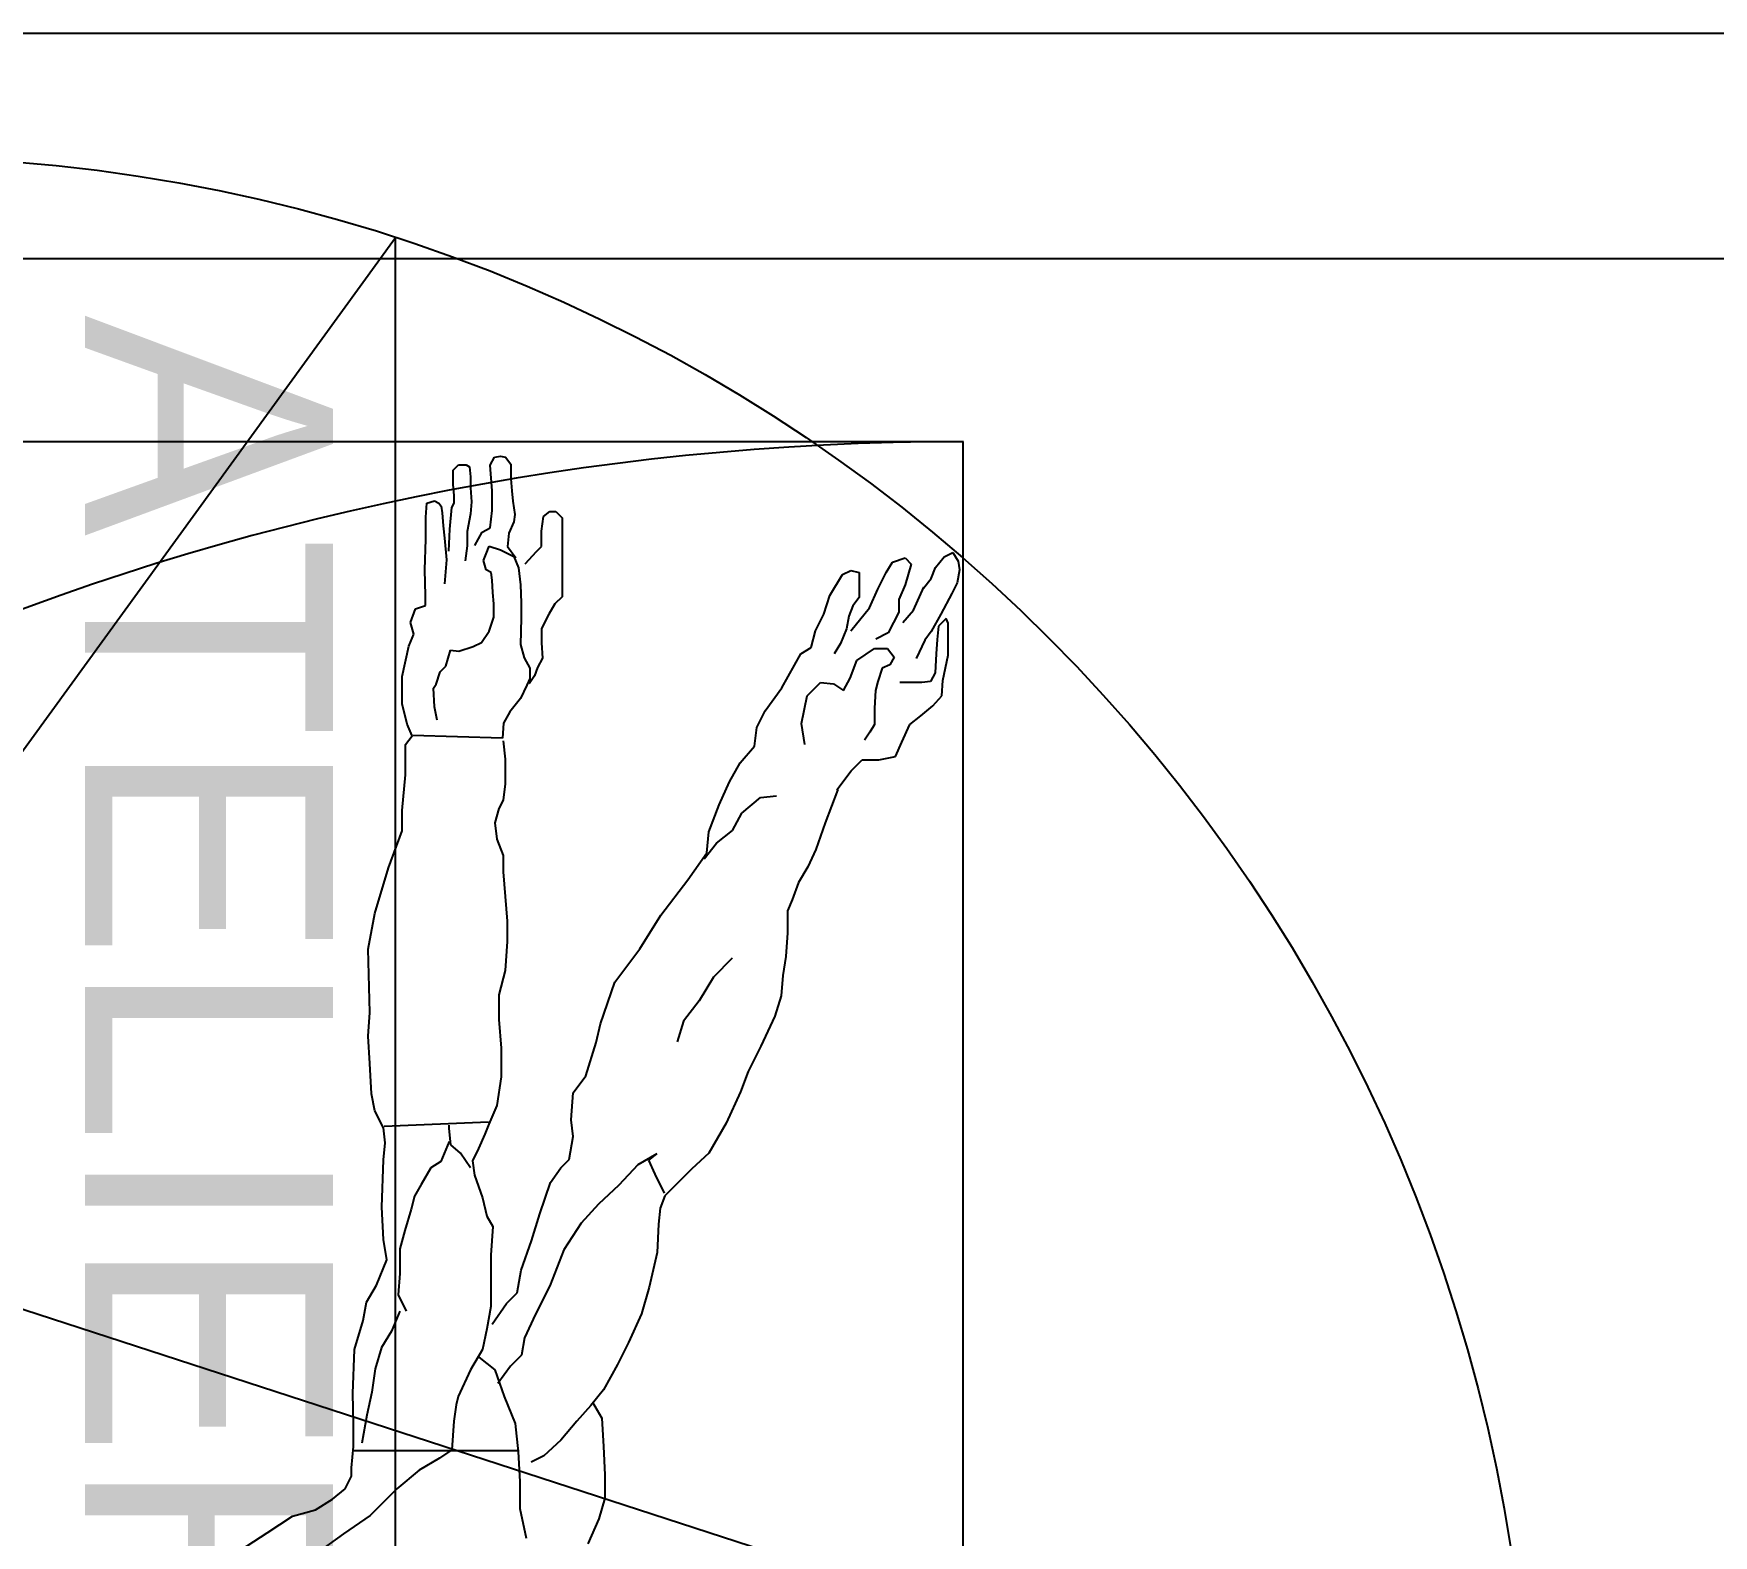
# Model space of a CAD drawing. Header units: millimetres. Extents: x -44462 to 306987, y -116160 to 12874.
# Drawn here: x -24188 to -23889.8, y -63155.8 to -62889.2 of the extents above; entities that cross this region are included whole.
import ezdxf

# ---------------------------------------------------------------- set-up
doc = ezdxf.new("R2010")
doc.units = ezdxf.units.MM
doc.layers.add('AVP_TEXTES', color=7, linetype='Continuous')
doc.layers.add('Layer1', color=1, linetype='Continuous')
doc.styles.add('CENTURY GOTHIC', font='GOTHIC.TTF')
doc.styles.add('wide latin', font='', dxfattribs={"height": 10})
doc.styles.get('wide latin').set_extended_font_data('Wide Latin')

# ---------------------------------------------------------------- blocks, each defined once
blk = doc.blocks.new('PETIT CARTOUCHE_HOR')
at = {"color": 254}
for p, q in [((-197.951, 226.902), (-155.124, 358.709)), ((-85.83, 308.363), (-224.419, 308.363)), ((-112.298, 226.902), (-224.419, 308.363))]:
    blk.add_line(p, q, dxfattribs=at)
blk.add_arc((-94.888, 333.556), 120.472, 180, 270, dxfattribs=at)
at = {"layer": 'AVP_TEXTES', "color": 5, "linetype": 'Continuous'}
blk.add_line((-233.464, 422.469), (-233.464, 28.005), dxfattribs=at)
at = {"layer": 'AVP_TEXTES', "color": 2, "linetype": 'Continuous'}
blk.add_line((-223.464, 412.469), (-223.464, 18.005), dxfattribs=at)
at = {"layer": 'Layer1', "color": 254}
for p, q in [((-94.888, 333.556), (-215.361, 333.556)), ((-215.361, 213.084), (-215.361, 333.556)), ((-210.442, 333.103), (-210.057, 333.343)), ((-210.057, 333.343), (-209.672, 333.391)), ((-209.672, 333.391), (-209.094, 333.295)), ((-209.094, 333.295), (-208.613, 333.055)), ((-210.249, 332.718), (-210.442, 333.103)), ((-209.768, 332.334), (-210.249, 332.718)), ((-208.613, 333.055), (-207.699, 332.574)), ((-207.699, 332.574), (-206.929, 332.142)), ((-207.31, 332.899), (-207.506, 332.801)), ((-207.506, 332.801), (-207.163, 332.459)), ((-206.624, 332.899), (-207.31, 332.899)), ((-205.889, 332.899), (-206.624, 332.899)), ((-204.762, 332.655), (-205.889, 332.899)), ((-204.076, 332.606), (-204.762, 332.655)), ((-203.636, 332.214), (-204.076, 332.606)), ((-209.287, 332.142), (-209.768, 332.334)), ((-208.854, 331.805), (-209.287, 332.142)), ((-207.887, 331.348), (-208.906, 331.811)), ((-207.163, 332.459), (-206.575, 332.41)), ((-206.929, 332.142), (-206.545, 331.853)), ((-206.575, 332.41), (-205.938, 332.361)), ((-206.545, 331.853), (-205.742, 331.48)), ((-205.938, 332.361), (-205.105, 332.312)), ((-205.105, 332.312), (-204.713, 332.116)), ((-204.713, 332.116), (-204.664, 331.725)), ((-203.195, 331.676), (-203.636, 332.214)), ((-210.202, 330.978), (-209.925, 331.256)), ((-209.925, 331.256), (-208.999, 330.978)), ((-207.332, 330.886), (-207.887, 331.348)), ((-204.664, 331.725), (-204.664, 330.746)), ((-202.803, 331.186), (-203.195, 331.676)), ((-202.019, 330.844), (-202.803, 331.186)), ((-210.017, 330.423), (-210.202, 330.978)), ((-209.554, 330.146), (-210.017, 330.423)), ((-208.999, 330.978), (-208.35, 330.701)), ((-208.35, 330.701), (-207.795, 330.701)), ((-207.795, 330.701), (-206.869, 330.238)), ((-206.183, 330.207), (-205.791, 330.501)), ((-205.791, 330.501), (-205.448, 330.305)), ((-205.448, 330.305), (-205.301, 329.963)), ((-201.382, 330.55), (-202.019, 330.844)), ((-201.235, 329.816), (-201.382, 330.55)), ((-208.813, 329.776), (-209.554, 330.146)), ((-207.98, 329.406), (-208.813, 329.776)), ((-206.869, 330.238), (-206.591, 329.683)), ((-206.183, 329.62), (-206.183, 330.207)), ((-205.644, 328.837), (-206.183, 329.62)), ((-205.301, 329.963), (-204.713, 329.767)), ((-204.713, 329.767), (-204.321, 329.669)), ((-204.321, 329.669), (-203.538, 329.62)), ((-203.538, 329.62), (-202.803, 329.62)), ((-202.803, 329.62), (-202.46, 329.424)), ((-201.235, 329.082), (-201.235, 329.816)), ((-209.647, 328.573), (-209.554, 328.943)), ((-209.554, 328.943), (-209.184, 328.943)), ((-209.184, 328.943), (-208.443, 328.943)), ((-208.443, 328.943), (-208.073, 328.666)), ((-206.962, 328.573), (-207.98, 329.406)), ((-204.86, 328.543), (-205.644, 328.837)), ((-202.46, 329.424), (-202.117, 329.18)), ((-200.745, 328.592), (-201.235, 329.082)), ((-209.462, 328.203), (-209.647, 328.573)), ((-208.536, 327.648), (-209.462, 328.203)), ((-208.073, 328.666), (-207.61, 328.481)), ((-207.61, 328.481), (-207.054, 328.388)), ((-207.054, 328.388), (-206.406, 328.111)), ((-206.406, 328.111), (-205.943, 327.833)), ((-204.321, 328.25), (-204.86, 328.543)), ((-204.615, 327.809), (-204.321, 328.25)), ((-199.912, 327.956), (-200.745, 328.592)), ((-207.702, 327.371), (-208.536, 327.648)), ((-206.962, 327.001), (-207.702, 327.371)), ((-204.664, 327.222), (-204.615, 327.809)), ((-199.917, 327.998), (-198.45, 327.44)), ((-198.45, 327.44), (-197.263, 327.021)), ((-206.221, 326.816), (-206.962, 327.001)), ((-205.943, 326.353), (-206.221, 326.816)), ((-204.076, 326.635), (-204.664, 327.222)), ((-202.852, 326.39), (-204.076, 326.635)), ((-197.263, 327.021), (-196.494, 326.672)), ((-196.494, 326.672), (-195.796, 326.253)), ((-204.433, 325.505), (-205.943, 326.353)), ((-201.921, 326.537), (-202.852, 326.39)), ((-195.796, 326.253), (-195.028, 325.974)), ((-195.028, 325.974), (-194.539, 325.765)), ((-203.414, 324.765), (-204.433, 325.505)), ((-199.571, 324.571), (-199.641, 325.269)), ((-194.539, 325.765), (-193.561, 325.765)), ((-193.561, 325.765), (-192.513, 325.695)), ((-192.513, 325.695), (-191.675, 325.556)), ((-191.675, 325.556), (-190.767, 325.486)), ((-190.767, 325.486), (-189.859, 325.207)), ((-189.859, 325.207), (-188.532, 324.579)), ((-202.673, 324.395), (-203.414, 324.765)), ((-201.84, 324.303), (-202.673, 324.395)), ((-198.873, 323.734), (-199.571, 324.571)), ((-188.532, 324.579), (-187.414, 324.021)), ((-201.099, 323.655), (-201.84, 324.303)), ((-200.266, 323.193), (-201.099, 323.655)), ((-198.104, 323.315), (-198.873, 323.734)), ((-187.414, 324.021), (-186.506, 323.672)), ((-186.506, 323.672), (-185.109, 323.044)), ((-199.247, 322.73), (-200.266, 323.193)), ((-197.546, 322.617), (-198.104, 323.315)), ((-192.434, 323.311), (-191.595, 322.474)), ((-185.109, 323.044), (-183.782, 322.276)), ((-198.043, 322.268), (-199.247, 322.73)), ((-197.117, 322.175), (-198.043, 322.268)), ((-196.847, 322.059), (-197.546, 322.617)), ((-195.914, 321.343), (-197.117, 322.175)), ((-191.595, 322.474), (-190.548, 321.846)), ((-183.782, 322.276), (-183.083, 321.509)), ((-190.548, 321.846), (-189.64, 321.148)), ((-183.083, 321.509), (-182.385, 320.811)), ((-194.339, 320.14), (-195.914, 321.343)), ((-189.64, 321.148), (-188.731, 320.869)), ((-182.385, 320.811), (-181.896, 320.323)), ((-192.858, 319.215), (-194.339, 320.14)), ((-183.758, 319.956), (-183.269, 319.119)), ((-183.479, 319.607), (-183.758, 319.956)), ((-182.85, 319.886), (-183.479, 319.607)), ((-182.012, 320.305), (-182.85, 319.886)), ((-181.896, 320.323), (-181.337, 320.113)), ((-181.337, 320.113), (-180.638, 320.043)), ((-180.638, 320.043), (-179.381, 319.974)), ((-179.381, 319.974), (-177.844, 319.625)), ((-191.376, 318.105), (-192.858, 319.215)), ((-183.269, 319.119), (-182.361, 318.282)), ((-177.844, 319.625), (-176.657, 319.276)), ((-176.657, 319.276), (-175.383, 318.709)), ((-175.383, 318.709), (-174.405, 318.221)), ((-189.524, 317.458), (-191.376, 318.105)), ((-182.361, 318.282), (-181.523, 317.375)), ((-174.405, 318.221), (-173.287, 317.593)), ((-170.773, 317.593), (-169.516, 317.662)), ((-169.516, 317.662), (-168.468, 317.662)), ((-168.468, 317.662), (-167.56, 317.383)), ((-188.691, 317.273), (-189.524, 317.458)), ((-187.209, 316.81), (-188.691, 317.273)), ((-181.523, 317.375), (-180.685, 316.607)), ((-173.287, 317.593), (-172.589, 317.034)), ((-172.729, 317.104), (-172.03, 317.523)), ((-172.589, 317.034), (-171.89, 316.406)), ((-172.03, 317.523), (-170.773, 317.593)), ((-167.56, 317.383), (-166.442, 316.895)), ((-186.468, 316.255), (-187.209, 316.81)), ((-185.265, 316.163), (-186.468, 316.255)), ((-184.524, 316.255), (-185.265, 316.163)), ((-183.505, 316.07), (-184.524, 316.255)), ((-180.685, 316.607), (-179.497, 315.839)), ((-171.89, 316.406), (-171.052, 315.709)), ((-212.257, 315.481), (-211.984, 315.754)), ((-212.257, 315.208), (-212.257, 315.481)), ((-211.984, 315.754), (-211.164, 315.754)), ((-211.164, 315.754), (-210.344, 315.754)), ((-210.344, 315.754), (-209.661, 315.754)), ((-209.661, 315.754), (-208.977, 315.754)), ((-208.977, 315.754), (-208.476, 315.754)), ((-208.476, 315.754), (-208.157, 315.436)), ((-208.157, 315.436), (-207.702, 315.163)), ((-183.135, 315.7), (-183.505, 316.07)), ((-182.487, 315.238), (-183.135, 315.7)), ((-179.497, 315.839), (-177.891, 315.212)), ((-171.052, 315.709), (-170.354, 314.941)), ((-212.03, 314.935), (-212.257, 315.208)), ((-211.392, 314.844), (-212.03, 314.935)), ((-210.708, 314.844), (-211.392, 314.844)), ((-210.481, 314.617), (-210.708, 314.844)), ((-207.702, 315.163), (-207.064, 314.844)), ((-207.064, 314.844), (-206.426, 314.844)), ((-206.426, 314.844), (-205.743, 314.89)), ((-205.743, 314.89), (-205.333, 314.662)), ((-205.333, 314.662), (-204.968, 314.526)), ((-181.098, 314.775), (-182.487, 315.238)), ((-179.894, 314.405), (-181.098, 314.775)), ((-177.891, 315.212), (-176.634, 314.584)), ((-170.354, 314.941), (-170.074, 314.383)), ((-209.934, 314.116), (-210.481, 314.617)), ((-209.755, 313.821), (-208.999, 313.905)), ((-208.999, 313.905), (-208.202, 313.947)), ((-208.202, 313.947), (-207.53, 313.947)), ((-207.53, 313.947), (-206.355, 313.905)), ((-206.355, 313.905), (-205.767, 314.073)), ((-205.767, 314.073), (-205.305, 314.324)), ((-205.305, 314.324), (-204.843, 314.324)), ((-204.968, 314.526), (-204.604, 314.298)), ((-204.843, 314.324), (-204.55, 314.199)), ((-204.55, 314.199), (-203.962, 313.905)), ((-203.962, 313.905), (-203.374, 313.444)), ((-178.598, 313.943), (-179.894, 314.405)), ((-177.579, 313.758), (-178.598, 313.943)), ((-176.634, 314.584), (-175.586, 314.095)), ((-175.586, 314.095), (-174.817, 313.956)), ((-174.817, 313.956), (-174.328, 313.467)), ((-168.022, 313.882), (-166.695, 314.161)), ((-214.717, 313.024), (-214.672, 313.251)), ((-214.672, 313.251), (-214.353, 313.479)), ((-214.353, 313.479), (-213.715, 313.479)), ((-213.715, 313.479), (-213.169, 313.524)), ((-213.169, 313.524), (-212.713, 313.57)), ((-212.713, 313.57), (-212.121, 313.661)), ((-212.121, 313.661), (-211.802, 313.615)), ((-211.802, 313.615), (-211.301, 313.388)), ((-211.301, 313.388), (-210.708, 313.342)), ((-210.708, 313.342), (-210.207, 313.707)), ((-210.553, 313.024), (-210.259, 313.612)), ((-210.259, 313.612), (-209.755, 313.821)), ((-203.374, 313.444), (-202.87, 313.15)), ((-202.87, 313.15), (-202.199, 313.108)), ((-202.081, 313.139), (-201.263, 313.23)), ((-201.263, 313.23), (-200.172, 313.23)), ((-200.172, 313.23), (-199.444, 313.139)), ((-196.262, 313.139), (-195.171, 313.23)), ((-195.171, 313.23), (-194.08, 313.321)), ((-194.08, 313.321), (-193.17, 313.321)), ((-193.17, 313.321), (-191.897, 313.23)), ((-191.897, 313.23), (-190.806, 312.957)), ((-177.116, 313.295), (-177.579, 313.758)), ((-176.19, 312.648), (-177.116, 313.295)), ((-174.328, 313.467), (-173.56, 312.909)), ((-174.169, 312.766), (-172.981, 313.185)), ((-172.981, 313.185), (-171.794, 313.673)), ((-171.794, 313.673), (-170.536, 313.813)), ((-170.572, 313.859), (-170.572, 306.502)), ((-170.536, 313.813), (-169.209, 313.882)), ((-169.209, 313.882), (-168.022, 313.882)), ((-214.672, 312.751), (-214.717, 313.024)), ((-214.307, 312.569), (-214.672, 312.751)), ((-213.169, 312.66), (-214.307, 312.569)), ((-212.303, 312.66), (-213.169, 312.66)), ((-211.528, 312.569), (-212.303, 312.66)), ((-211.346, 312.205), (-211.528, 312.569)), ((-210.72, 312.521), (-210.553, 313.024)), ((-210.385, 312.395), (-210.72, 312.521)), ((-209.545, 312.605), (-209.671, 312.395)), ((-209.209, 312.647), (-209.545, 312.605)), ((-208.663, 312.689), (-209.209, 312.647)), ((-208.16, 312.731), (-208.663, 312.689)), ((-207.572, 312.731), (-208.16, 312.731)), ((-206.942, 312.521), (-207.572, 312.731)), ((-206.439, 312.186), (-206.942, 312.521)), ((-202.199, 313.108), (-202.325, 309.125)), ((-199.444, 313.139), (-199.081, 312.957)), ((-199.081, 312.957), (-198.444, 312.776)), ((-198.444, 312.776), (-197.717, 312.867)), ((-197.717, 312.867), (-196.989, 313.139)), ((-196.989, 313.139), (-196.262, 313.139)), ((-190.806, 312.957), (-189.715, 312.957)), ((-189.715, 312.957), (-188.442, 313.048)), ((-188.442, 313.048), (-187.169, 313.048)), ((-187.169, 313.048), (-185.896, 312.867)), ((-185.896, 312.867), (-185.077, 312.503)), ((-185.155, 312.498), (-184.973, 307.866)), ((-185.077, 312.503), (-184.623, 312.322)), ((-181.804, 312.231), (-180.986, 312.412)), ((-180.986, 312.412), (-180.531, 312.685)), ((-180.531, 312.685), (-179.258, 312.594)), ((-179.258, 312.594), (-178.258, 312.594)), ((-178.258, 312.594), (-176.985, 312.594)), ((-176.985, 312.594), (-175.984, 312.412)), ((-175.984, 312.412), (-175.075, 312.231)), ((-174.727, 312.068), (-174.169, 312.766)), ((-214.237, 311.647), (-213.8, 311.695)), ((-213.8, 311.695), (-213.314, 311.695)), ((-213.314, 311.695), (-212.683, 311.744)), ((-212.683, 311.744), (-212.149, 311.695)), ((-212.149, 311.695), (-211.372, 311.55)), ((-210.754, 311.886), (-211.346, 312.205)), ((-210.091, 312.27), (-210.385, 312.395)), ((-209.671, 312.395), (-210.091, 312.27)), ((-206.271, 311.808), (-206.439, 312.186)), ((-206.061, 311.179), (-206.271, 311.808)), ((-184.623, 312.322), (-183.986, 312.049)), ((-183.986, 312.049), (-183.441, 311.777)), ((-183.126, 311.692), (-183.784, 311.254)), ((-183.441, 311.777), (-182.804, 311.867)), ((-182.804, 311.867), (-181.804, 312.231)), ((-175.075, 312.231), (-174.166, 311.686)), ((-174.166, 311.686), (-172.984, 311.141)), ((-214.334, 311.501), (-214.237, 311.647)), ((-214.334, 311.162), (-214.334, 311.501)), ((-214.091, 310.919), (-214.334, 311.162)), ((-213.46, 310.919), (-214.091, 310.919)), ((-212.974, 310.968), (-213.46, 310.919)), ((-212.635, 310.968), (-212.974, 310.968)), ((-212.44, 310.871), (-212.635, 310.968)), ((-211.372, 311.55), (-210.741, 311.55)), ((-210.741, 311.55), (-210.062, 311.453)), ((-206.103, 310.802), (-206.061, 311.179)), ((-183.784, 311.254), (-184.149, 310.816)), ((-172.984, 311.141), (-172.62, 311.05)), ((-172.62, 311.05), (-171.893, 310.959)), ((-171.893, 310.959), (-170.62, 310.868)), ((-212.732, 310.095), (-212.635, 310.289)), ((-212.635, 310.289), (-212.489, 310.386)), ((-212.489, 310.386), (-212.198, 310.435)), ((-211.469, 310.774), (-212.44, 310.871)), ((-212.198, 310.435), (-211.615, 310.483)), ((-211.615, 310.483), (-211.081, 310.532)), ((-210.499, 310.725), (-211.469, 310.774)), ((-211.081, 310.532), (-210.11, 310.628)), ((-210.11, 310.628), (-209.042, 310.532)), ((-205.389, 310.592), (-206.103, 310.802)), ((-205.137, 310.341), (-205.389, 310.592)), ((-204.592, 310.173), (-205.137, 310.341)), ((-204.424, 310.047), (-204.592, 310.173)), ((-202.996, 310.215), (-203.584, 310.089)), ((-184.88, 310.743), (-185.027, 310.743)), ((-184.149, 310.816), (-184.88, 310.743)), ((-184.296, 310.743), (-183.418, 310.377)), ((-183.418, 310.377), (-183.126, 309.939)), ((-170.62, 310.868), (-170.256, 310.323)), ((-170.256, 310.323), (-169.71, 309.415)), ((-212.635, 309.756), (-212.732, 310.095)), ((-212.003, 309.707), (-212.635, 309.756)), ((-211.033, 309.707), (-212.003, 309.707)), ((-209.673, 309.659), (-211.033, 309.707)), ((-208.535, 309.702), (-209.673, 309.659)), ((-208.085, 309.702), (-208.535, 309.702)), ((-207.934, 309.252), (-208.085, 309.702)), ((-203.584, 310.089), (-204.424, 310.047)), ((-183.126, 309.939), (-182.395, 309.501)), ((-182.395, 309.501), (-181.883, 309.209)), ((-207.333, 309.027), (-207.934, 309.252)), ((-206.808, 309.177), (-207.333, 309.027)), ((-206.282, 308.952), (-206.808, 309.177)), ((-204.93, 308.652), (-206.282, 308.952)), ((-202.826, 308.877), (-203.728, 308.652)), ((-202.301, 309.102), (-202.826, 308.877)), ((-201.925, 308.802), (-202.301, 309.102)), ((-200.573, 308.802), (-201.925, 308.802)), ((-198.995, 308.652), (-200.573, 308.802)), ((-181.883, 309.209), (-181.298, 309.063)), ((-181.298, 309.063), (-180.348, 308.771)), ((-180.348, 308.771), (-179.544, 308.552)), ((-177.497, 308.479), (-176.766, 308.844)), ((-169.71, 309.415), (-168.892, 308.416)), ((-203.728, 308.652), (-204.93, 308.652)), ((-198.094, 308.652), (-198.995, 308.652)), ((-196.442, 308.051), (-198.094, 308.652)), ((-194.413, 307.451), (-196.442, 308.051)), ((-179.056, 307.977), (-179.957, 307.827)), ((-179.544, 308.552), (-178.447, 308.552)), ((-177.929, 307.526), (-179.056, 307.977)), ((-178.447, 308.552), (-177.497, 308.479)), ((-176.766, 308.552), (-175.889, 308.187)), ((-175.889, 308.187), (-175.158, 307.749)), ((-168.892, 308.416), (-167.71, 307.235)), ((-192.836, 307.151), (-194.413, 307.451)), ((-190.023, 307.226), (-192.836, 307.151)), ((-188.971, 307.151), (-190.023, 307.226)), ((-187.769, 307.226), (-188.971, 307.151)), ((-186.417, 307.301), (-187.769, 307.226)), ((-185.666, 307.451), (-186.417, 307.301)), ((-184.915, 307.827), (-185.666, 307.451)), ((-184.239, 307.902), (-184.915, 307.827)), ((-183.488, 307.827), (-184.239, 307.902)), ((-181.385, 307.751), (-183.488, 307.827)), ((-179.957, 307.827), (-181.385, 307.751)), ((-177.178, 307.076), (-177.929, 307.526)), ((-175.158, 307.749), (-174.208, 307.457)), ((-174.208, 307.457), (-173.184, 307.31)), ((-173.184, 307.31), (-172.161, 307.091)), ((-167.71, 307.235), (-166.891, 306.054)), ((-176.352, 306.926), (-177.178, 307.076)), ((-175.075, 306.551), (-176.352, 306.926)), ((-173.122, 306.476), (-175.075, 306.551)), ((-171.791, 306.498), (-173.122, 306.476)), ((-172.161, 307.091), (-170.918, 306.872)), ((-170.763, 306.498), (-171.791, 306.498)), ((-169.828, 306.405), (-170.763, 306.498)), ((-169.455, 306.405), (-169.828, 306.405)), ((-168.894, 306.125), (-169.455, 306.405)), ((-168.427, 305.565), (-168.894, 306.125)), ((-166.891, 306.054), (-166.164, 305.055)), ((-167.96, 304.818), (-168.427, 305.565)), ((-167.679, 303.791), (-167.96, 304.818)), ((-166.932, 302.671), (-167.679, 303.791)), ((-166.17, 301.49), (-166.932, 302.671))]:
    blk.add_line(p, q, dxfattribs=at)
blk.add_circle((-155.124, 285.848), 72.861, dxfattribs=at)
at = {"style": 'CENTURY GOTHIC'}
for tag, p, height in [('DATE', (-210.156, 171.359), 20), ('DOSSIERN°', (-210.156, 111.509), 20), ('COMMENTAIRE', (-210.156, 95.352), 12), ('COMMENTAIRESUITE', (-210.156, 79.701), 12), ('FEUILLEN°', (-221.991, 32.691), 20), ('TOTALFEUILLES', (-181.647, 32.691), 20), ('ÉCH.', (-103.226, 32.691), 12)]:
    blk.add_attdef(tag, p, '', height=height, dxfattribs=at)
at = {"layer": 'AVP_TEXTES', "color": 1, "linetype": 'Continuous', "insert": (-220.975, 300.006), "char_height": 11, "width": 220.0008, "attachment_point": 4, "style": 'wide latin'}
blk.add_mtext('{\\fBroadway|b0|i0|c0|p82;\\C2;ATELIER DU MONUMENT}', dxfattribs=at)

msp = doc.modelspace()

# ---------------------------------------------------------------- block references
at = {"color": 1, "xscale": 4, "yscale": 4, "zscale": 4, "rotation": 270}
msp.add_blockref('PETIT CARTOUCHE_HOR', (-25357.24, -63823.1), dxfattribs=at)

doc.saveas('drawing.dxf')
